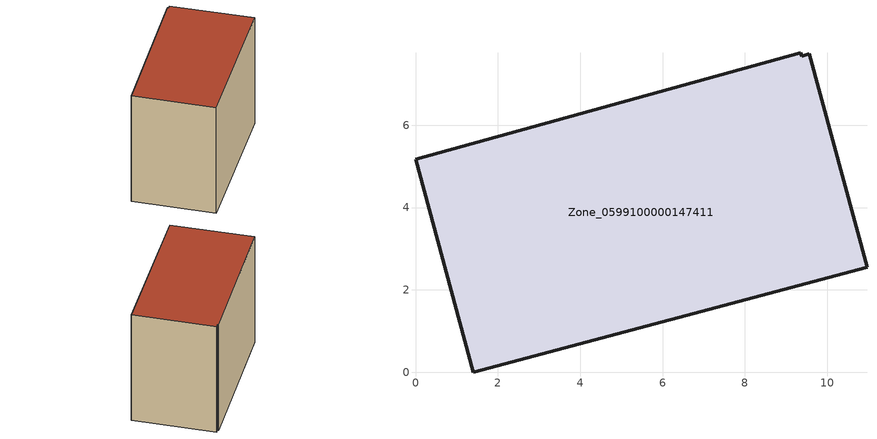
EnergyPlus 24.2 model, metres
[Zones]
Zone_0599100000147411
 floor ground (C_G): 9.38,7.68 9.56,7.74 10.96,2.55 1.4,0 0,5.17 9.35,7.76 z0
 wall outside (C_F): 1.4,0 10.96,2.55 9.56,7.74 9.38,7.68 9.35,7.76 0,5.17 1.4,0 z0:7.89
 roof outside (C_R): 9.56,7.74 9.38,7.68 9.35,7.76 0,5.17 1.4,0 10.96,2.55 z7.89
[BUILDING]
Pand.0599100000147411: North Axis=0; Terrain=City; Loads Convergence Tolerance Value=0.04; Temperature Convergence Tolerance Value=0.4; Solar Distribution=FullExterior; Maximum Number of Warmup Days=25; Minimum Number of Warmup Days=1
[Site:Location]
Rotterdam.The.Hague.AP_ZH_NLD Design_Conditions: Latitude=51.96; Longitude=4.45; Time Zone=1; Elevation=-4.5
[SITE:GROUNDTEMPERATURE:BUILDINGSURFACE]
18, 18, 18, 18, 18, 18, 18, 18, 18, 18, 18, 18
[MATERIAL] Thermal Absorptance=0.9; Solar Absorptance=0.7; Visible Absorptance=0.7
Name | Roughness | Thickness | Conductivity | Density | Specific Heat
G.TC.1946-1964 | MediumSmooth | 0.15 | 1 | 540 | 1210
F.TC.1946-1964 | Rough | 0.3 | 0.857143 | 1920 | 840
R.TC.1946-1964 | MediumRough | 0.2 | 0.235294 | 1500 | 1000
[CONSTRUCTION]
C_G: G.TC.1946-1964
C_F: F.TC.1946-1964
C_R: R.TC.1946-1964
[ZONE]
Zone_0599100000147411: Type=1; Multiplier=1; Ceiling Height=Autocalculate; Volume=Autocalculate; Floor Area=autocalculate; Part of Total Floor Area=Yes
[ZONEINFILTRATION:DESIGNFLOWRATE]
Infil_Zone_0599100000147411: Zone or ZoneList or Space or SpaceList=Zone_0599100000147411; Schedule=AlwaysOn; Design Flow Rate Calculation Method=Flow/Area; Flow Rate per Floor Area=0.003; Constant Term Coefficient=1; Temperature Term Coefficient=0; Velocity Term Coefficient=0; Velocity Squared Term Coefficient=0
[HVACTEMPLATE:ZONE:IDEALLOADSAIRSYSTEM]
Zone_0599100000147411: Maximum Heating Supply Air Temperature=50; Minimum Cooling Supply Air Temperature=13; Maximum Heating Supply Air Humidity Ratio=0.0156; Minimum Cooling Supply Air Humidity Ratio=0.0077; Heating Limit=NoLimit; Cooling Limit=NoLimit; Dehumidification Control Type=ConstantSensibleHeatRatio; Cooling Sensible Heat Ratio=0.7; Dehumidification Setpoint=60; Humidification Control Type=None; Humidification Setpoint=30; Outdoor Air Method=None; Outdoor Air Flow Rate per Person=0.00944; Outdoor Air Flow Rate per Zone Floor Area=0; Outdoor Air Flow Rate per Zone=0; Demand Controlled Ventilation Type=None; Outdoor Air Economizer Type=NoEconomizer; Heat Recovery Type=None; Sensible Heat Recovery Effectiveness=0.7; Latent Heat Recovery Effectiveness=0.65
[ZONECONTROL:THERMOSTAT]
ThermostatControl_Zone_0599100000147411: Zone or ZoneList=Zone_0599100000147411; Control Type Schedule=DualSetpointControlType; Control 1=Thermostat_Zone_0599100000147411; Temperature Difference Between Cutout And Setpoint=0
[THERMOSTATSETPOINT:DUALSETPOINT]
Thermostat_Zone_0599100000147411: Heating Setpoint Temperature Schedule=HeatingSetpoint_Zone_0599100000147411; Cooling Setpoint Temperature Schedule=CoolingSetpoint_Zone_0599100000147411
[SCHEDULE:COMPACT]
HeatingSetpoint_Zone_0599100000147411: Through: 12/31, For: AllDays, Until: 24:00, 21
CoolingSetpoint_Zone_0599100000147411: Through: 12/31, For: AllDays, Until: 24:00, 24
DualSetpointControlType: Through: 12/31, For: AllDays, Until: 24:00, 4
AlwaysOn: Through: 12/31, For: AllDays, Until: 24:00, 1
